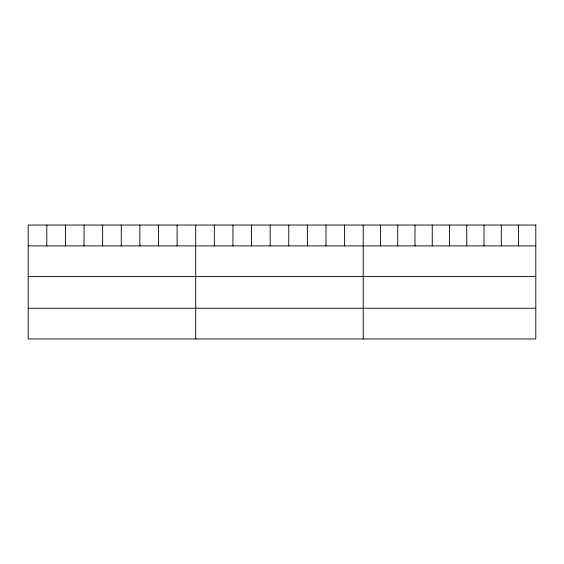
<?xml version="1.0" encoding="UTF-8"?>
<svg xmlns="http://www.w3.org/2000/svg" width="564" height="564" viewBox="0 0 564 564"><rect width="100%" height="100%" fill="white"/><g stroke="black" fill="none" stroke-linecap="round" stroke-linejoin="round"><path stroke-width="0.85" d="M28.2 245.89L535.8 245.89M28.2 276.607L535.8 276.607M28.2 308.247L535.8 308.247M518.542 225.036L518.542 245.89M501.283 225.036L501.283 245.89M484.025 225.036L484.025 245.89M466.766 225.036L466.766 245.89M449.508 225.036L449.508 245.89M432.25 225.036L432.25 245.89M414.991 225.036L414.991 245.89M397.733 225.036L397.733 245.89M380.474 225.036L380.474 245.89M363.216 225.036L363.216 338.964M344.604 225.036L344.604 245.89M325.992 225.036L325.992 245.89M307.38 225.036L307.38 245.89M288.768 225.036L288.768 245.89M270.156 225.036L270.156 245.89M251.544 225.036L251.544 245.89M232.932 225.036L232.932 245.89M214.32 225.036L214.32 245.89M195.708 225.036L195.708 338.964M177.096 225.036L177.096 245.89M158.484 225.036L158.484 245.89M139.872 225.036L139.872 245.89M121.26 225.036L121.26 245.89M102.648 225.036L102.648 245.89M84.036 225.036L84.036 245.89M65.424 225.036L65.424 245.89M46.812 225.036L46.812 245.89M535.8 225.036L28.2 225.036L28.2 338.964L535.8 338.964L535.8 225.036"/></g></svg>
